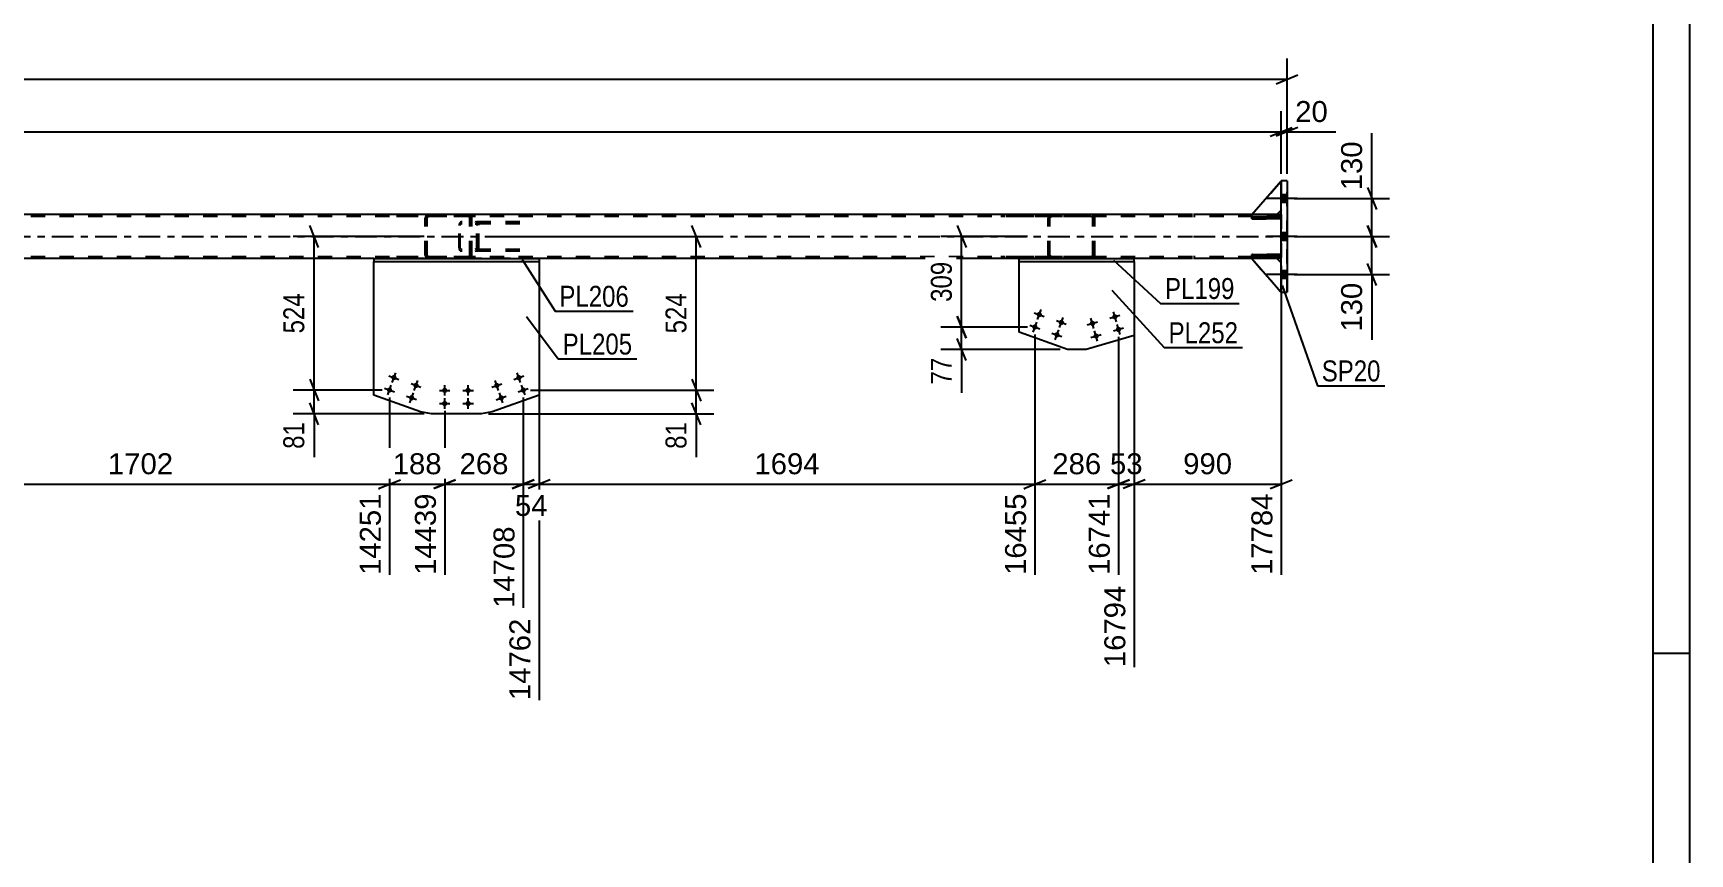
# Model space of a CAD drawing. Header units: millimetres. Extents: x -54 to 787, y -402 to 192.
# Drawn here: x 560.8 to 787.2, y -280.5 to -168.3 of the extents above; entities that cross this region are included whole.
import ezdxf

# ---------------------------------------------------------------- set-up
doc = ezdxf.new("R2010")
doc.units = ezdxf.units.MM
doc.linetypes.add('DXK_LINE_DOT2', pattern=[3.9198, 1.9599, -1.9599])
doc.linetypes.add('DXK_LINE_DOT3', pattern=[5.9187, 2.979, -0.9799, 0.9799, -0.9799])
doc.styles.add('Arial', font='ARIAL.TTF', dxfattribs={"height": 0.2})
doc.styles.add('Arial Narrow', font='ARIALN.TTF', dxfattribs={"height": 0.2})

# ---------------------------------------------------------------- blocks, each defined once
blk = doc.blocks.new('Unknown-122573057-1115')
at = {"color": 5, "linetype": 'Continuous'}
for p, q in [((787.22, -402.11), (787.22, 191.89)), ((782.22, -397.11), (782.22, 186.89)), ((787.22, -253.11), (782.22, -253.11))]:
    blk.add_line(p, q, dxfattribs=at)
blk = doc.blocks.new('Part-122573057-5181 - 5004')
at = {"color": 7, "linetype": 'DXK_LINE_DOT2'}
for p, q in [((705.4, -193.15), (693.04, -193.15)), ((705.4, -193.39), (693.04, -193.39)), ((699.56, -193.44), (699.52, -193.63)), ((699.52, -198.67), (699.52, -193.63)), ((699.78, -193.63), (699.8, -193.54)), ((699.78, -198.67), (699.78, -193.63)), ((699.8, -193.54), (699.85, -193.46)), ((700.03, -193.15), (699.84, -193.18)), ((699.85, -193.46), (699.94, -193.41)), ((699.94, -193.41), (700.03, -193.39)), ((705.59, -193.18), (705.4, -193.15)), ((705.4, -193.39), (705.5, -193.41)), ((705.5, -193.41), (705.58, -193.46)), ((705.58, -193.46), (705.63, -193.54)), ((705.63, -193.54), (705.65, -193.63)), ((705.65, -198.67), (705.65, -193.63)), ((705.91, -193.63), (705.87, -193.44)), ((705.91, -198.67), (705.91, -193.63)), ((705.4, -198.91), (693.04, -198.91)), ((705.4, -199.15), (693.04, -199.15)), ((699.52, -198.67), (699.56, -198.85)), ((699.8, -198.76), (699.78, -198.67)), ((699.85, -198.84), (699.8, -198.76)), ((699.84, -199.11), (700.03, -199.15)), ((699.94, -198.89), (699.85, -198.84)), ((700.03, -198.91), (699.94, -198.89)), ((705.5, -198.89), (705.4, -198.91)), ((705.4, -199.15), (705.59, -199.11)), ((705.58, -198.84), (705.5, -198.89)), ((705.63, -198.76), (705.58, -198.84)), ((705.65, -198.67), (705.63, -198.76)), ((705.87, -198.85), (705.91, -198.67))]:
    blk.add_line(p, q, dxfattribs=at)
for centre, start, end in [((700.02, -193.65), 110.756, 155.6775), ((705.42, -193.65), 24.3225, 69.244), ((700.02, -198.65), 204.3225, 249.244), ((705.42, -198.65), 290.756, 335.6775)]:
    blk.add_arc(centre, 0.496, start, end, dxfattribs=at)
blk = doc.blocks.new('Part-122573057-5072 - 5004')
at = {"color": 2, "linetype": 'Continuous'}
for p, q in [((727.37, -193.71), (727.37, -193.39)), ((727.37, -193.39), (731.37, -193.39)), ((731.37, -193.71), (727.37, -193.71)), ((731.37, -193.71), (731.37, -193.39))]:
    blk.add_line(p, q, dxfattribs=at)
at = {"color": 7, "linetype": 'DXK_LINE_DOT2'}
for p, q in [((730.77, -193.71), (730.77, -193.39)), ((731.37, -193.39), (731.37, -193.71))]:
    blk.add_line(p, q, dxfattribs=at)
blk = doc.blocks.new('Bolt-122573057-5163 - 5004')
at = {"linetype": 'Continuous'}
for points in [[(626.86, -215.55, -1), (627.54, -215.31, -1)], [(623.85, -216.62, -1), (624.52, -216.38, -1)], [(627.46, -217.25, -1), (628.14, -217.01, -1)], [(624.45, -218.32, -1), (625.13, -218.08, -1)]]:
    blk.add_hatch(color=1, dxfattribs=at).paths.add_polyline_path(points)
at = {"color": 1, "linetype": 'Continuous'}
for p, q in [((627.44, -216.11), (626.96, -214.75)), ((623.51, -216.74), (624.86, -216.26)), ((624.43, -217.18), (623.94, -215.82)), ((626.52, -215.67), (627.88, -215.19)), ((627.12, -217.37), (628.48, -216.89)), ((628.04, -217.8), (627.56, -216.45)), ((624.11, -218.44), (625.46, -217.96)), ((625.03, -218.87), (624.55, -217.52))]:
    blk.add_line(p, q, dxfattribs=at)
blk = doc.blocks.new('Bolt-122573057-5083 - 5004')
at = {"linetype": 'Continuous'}
for points in [[(731.37, -190.43), (731.37, -191.47), (732.17, -191.47), (732.17, -190.43)], [(731.37, -190.43), (731.37, -191.47), (732.17, -191.47), (732.17, -190.43)], [(731.37, -190.43), (731.37, -191.47), (732.17, -191.47), (732.17, -190.43)], [(731.37, -195.63), (731.37, -196.67), (732.17, -196.67), (732.17, -195.63)], [(731.37, -195.63), (731.37, -196.67), (732.17, -196.67), (732.17, -195.63)], [(731.37, -200.83), (731.37, -201.87), (732.17, -201.87), (732.17, -200.83)], [(731.37, -200.83), (731.37, -201.87), (732.17, -201.87), (732.17, -200.83)], [(731.37, -200.83), (731.37, -201.87), (732.17, -201.87), (732.17, -200.83)]]:
    blk.add_hatch(color=1, dxfattribs=at).paths.add_polyline_path(points)
at = {"color": 1, "linetype": 'Continuous'}
for p, q in [((733.57, -190.95), (729.37, -190.95)), ((733.57, -190.95), (729.37, -190.95)), ((733.57, -190.95), (729.37, -190.95)), ((732.17, -190.43), (731.37, -190.43)), ((732.17, -190.43), (731.37, -190.43)), ((732.17, -190.43), (731.37, -190.43)), ((732.17, -191.47), (731.37, -191.47)), ((732.17, -191.47), (731.37, -191.47)), ((732.17, -191.47), (731.37, -191.47)), ((733.57, -196.15), (729.37, -196.15)), ((733.57, -196.15), (729.37, -196.15)), ((732.17, -195.63), (731.37, -195.63)), ((732.17, -195.63), (731.37, -195.63)), ((732.17, -196.67), (731.37, -196.67)), ((732.17, -196.67), (731.37, -196.67)), ((733.57, -201.35), (729.37, -201.35)), ((733.57, -201.35), (729.37, -201.35)), ((733.57, -201.35), (729.37, -201.35)), ((732.17, -200.83), (731.37, -200.83)), ((732.17, -200.83), (731.37, -200.83)), ((732.17, -200.83), (731.37, -200.83)), ((732.17, -201.87), (731.37, -201.87)), ((732.17, -201.87), (731.37, -201.87)), ((732.17, -201.87), (731.37, -201.87))]:
    blk.add_line(p, q, dxfattribs=at)
blk = doc.blocks.new('Part-122573057-5011 - 5004')
at = {"color": 7, "linetype": 'DXK_LINE_DOT2'}
for p, q in [((619.06, -194.44), (619.04, -194.63)), ((619.04, -197.67), (619.04, -194.63)), ((619.12, -194.29), (619.06, -194.44)), ((619.21, -194.18), (619.12, -194.29)), ((619.17, -194.63), (619.18, -194.54)), ((619.17, -197.67), (619.17, -194.63)), ((619.18, -194.54), (619.21, -194.46)), ((619.31, -194.15), (619.21, -194.18)), ((619.21, -194.46), (619.26, -194.41)), ((619.26, -194.41), (619.31, -194.39)), ((627.31, -194.15), (619.31, -194.15)), ((627.31, -194.39), (619.31, -194.39)), ((620.78, -194.39), (620.78, -194.15)), ((621.41, -194.18), (621.22, -194.15)), ((621.22, -194.39), (621.32, -194.41)), ((621.32, -194.41), (621.4, -194.46)), ((621.4, -194.46), (621.45, -194.54)), ((621.45, -194.54), (621.47, -194.63)), ((621.47, -197.67), (621.47, -194.63)), ((621.72, -194.63), (621.68, -194.44)), ((621.72, -197.67), (621.72, -194.63)), ((619.04, -197.67), (619.06, -197.85)), ((619.06, -197.85), (619.12, -198.01)), ((619.12, -198.01), (619.21, -198.11)), ((619.18, -197.76), (619.17, -197.67)), ((619.21, -197.84), (619.18, -197.76)), ((619.26, -197.89), (619.21, -197.84)), ((619.21, -198.11), (619.31, -198.15)), ((619.31, -197.91), (619.26, -197.89)), ((627.31, -197.91), (619.31, -197.91)), ((627.31, -198.15), (619.31, -198.15)), ((620.78, -198.15), (620.78, -197.91)), ((621.32, -197.89), (621.22, -197.91)), ((621.22, -198.15), (621.41, -198.11)), ((621.4, -197.84), (621.32, -197.89)), ((621.45, -197.76), (621.4, -197.84)), ((621.47, -197.67), (621.45, -197.76)), ((621.68, -197.85), (621.72, -197.67))]:
    blk.add_line(p, q, dxfattribs=at)
for centre, start, end in [((621.23, -194.64), 23.893, 68.8466), ((621.23, -197.65), 291.1534, 336.107)]:
    blk.add_arc(centre, 0.492, start, end, dxfattribs=at)
blk = doc.blocks.new('Part-122573057-5020 - 5004')
at = {"color": 7, "linetype": 'DXK_LINE_DOT2'}
for p, q in [((620.26, -193.15), (607.91, -193.15)), ((620.26, -193.39), (607.91, -193.39)), ((614.43, -193.44), (614.39, -193.63)), ((614.39, -198.67), (614.39, -193.63)), ((614.65, -193.63), (614.67, -193.54)), ((614.65, -198.67), (614.65, -193.63)), ((614.67, -193.54), (614.72, -193.46)), ((614.9, -193.15), (614.71, -193.18)), ((614.72, -193.46), (614.8, -193.41)), ((614.8, -193.41), (614.9, -193.39)), ((620.46, -193.18), (620.26, -193.15)), ((620.26, -193.39), (620.36, -193.41)), ((620.36, -193.41), (620.45, -193.46)), ((620.45, -193.46), (620.5, -193.54)), ((620.5, -193.54), (620.52, -193.63)), ((620.52, -198.67), (620.52, -193.63)), ((620.78, -193.63), (620.74, -193.44)), ((620.78, -198.67), (620.78, -193.63)), ((620.26, -198.91), (607.91, -198.91)), ((620.26, -199.15), (607.91, -199.15)), ((614.39, -198.67), (614.43, -198.85)), ((614.67, -198.76), (614.65, -198.67)), ((614.72, -198.84), (614.67, -198.76)), ((614.71, -199.11), (614.9, -199.15)), ((614.8, -198.89), (614.72, -198.84)), ((614.9, -198.91), (614.8, -198.89)), ((620.36, -198.89), (620.26, -198.91)), ((620.26, -199.15), (620.46, -199.11)), ((620.45, -198.84), (620.36, -198.89)), ((620.5, -198.76), (620.45, -198.84)), ((620.52, -198.67), (620.5, -198.76)), ((620.74, -198.85), (620.78, -198.67))]:
    blk.add_line(p, q, dxfattribs=at)
for centre, start, end in [((614.88, -193.65), 110.7583, 155.68), ((620.28, -193.65), 24.32, 69.2417), ((614.88, -198.65), 204.32, 249.2417), ((620.28, -198.65), 290.7583, 335.68)]:
    blk.add_arc(centre, 0.496, start, end, dxfattribs=at)
blk = doc.blocks.new('Part-122573057-5153 - 5004')
at = {"color": 7, "linetype": 'DXK_LINE_DOT2'}
for p, q in [((730.77, -199.15), (727.37, -199.15)), ((727.37, -199.15), (731.37, -203.75)), ((731.37, -199.75), (730.77, -199.15)), ((731.37, -203.75), (731.37, -199.75))]:
    blk.add_line(p, q, dxfattribs=at)
blk = doc.blocks.new('Part-122573057-5152 - 5004')
at = {"color": 2, "linetype": 'Continuous'}
for p, q in [((727.37, -193.15), (731.37, -188.55)), ((730.77, -193.15), (727.37, -193.15)), ((731.37, -192.55), (730.77, -193.15))]:
    blk.add_line(p, q, dxfattribs=at)
at = {"color": 7, "linetype": 'DXK_LINE_DOT2'}
blk.add_line((731.37, -188.55), (731.37, -192.55), dxfattribs=at)
blk = doc.blocks.new('Part-122573057-5069 - 5004')
at = {"color": 7, "linetype": 'DXK_LINE_DOT2'}
for p, q in [((731.37, -193.39), (727.37, -193.39)), ((727.37, -193.39), (727.37, -193.71)), ((727.37, -193.71), (731.37, -193.71)), ((730.77, -193.71), (730.77, -193.39)), ((731.37, -193.71), (731.37, -193.39)), ((731.37, -193.39), (731.37, -193.71))]:
    blk.add_line(p, q, dxfattribs=at)
blk = doc.blocks.new('Bolt-122573057-5088 - 5004')
at = {"linetype": 'Continuous'}
for points in [[(616.7, -217.17, -1), (617.42, -217.17, -1)], [(619.9, -217.17, -1), (620.62, -217.17, -1)], [(616.7, -218.97, -1), (617.42, -218.97, -1)], [(619.9, -218.97, -1), (620.62, -218.97, -1)]]:
    blk.add_hatch(color=1, dxfattribs=at).paths.add_polyline_path(points)
at = {"color": 1, "linetype": 'Continuous'}
for p, q in [((616.34, -217.17), (617.78, -217.17)), ((617.06, -217.89), (617.06, -216.45)), ((619.54, -217.17), (620.98, -217.17)), ((620.26, -217.89), (620.26, -216.45)), ((616.34, -218.97), (617.78, -218.97)), ((617.06, -219.69), (617.06, -218.25)), ((619.54, -218.97), (620.98, -218.97)), ((620.26, -219.69), (620.26, -218.25))]:
    blk.add_line(p, q, dxfattribs=at)
blk = doc.blocks.new('Part-122573057-5133 - 5004')
at = {"color": 2, "linetype": 'Continuous'}
for p, q in [((731.37, -188.55), (731.37, -188.55)), ((731.37, -203.75), (731.37, -188.55)), ((732.17, -188.55), (731.37, -188.55)), ((732.17, -188.55), (732.17, -188.55)), ((732.17, -188.55), (732.17, -203.75)), ((731.37, -203.75), (731.37, -203.75)), ((731.37, -203.75), (732.17, -203.75)), ((732.17, -203.75), (732.17, -203.75))]:
    blk.add_line(p, q, dxfattribs=at)
at = {"color": 7, "linetype": 'DXK_LINE_DOT2'}
for p, q in [((731.37, -203.75), (731.37, -188.55)), ((732.17, -203.75), (732.17, -188.55))]:
    blk.add_line(p, q, dxfattribs=at)
blk = doc.blocks.new('Part-122573057-5193 - 5004')
at = {"color": 2, "linetype": 'Continuous'}
for p, q in [((719.27, -193.15), (54.37, -193.15)), ((727.37, -193.15), (719.37, -193.15)), ((731.37, -193.15), (730.77, -193.15)), ((607.36, -199.15), (541.46, -199.15)), ((695.55, -199.15), (629.97, -199.15)), ((719.27, -199.15), (711.27, -199.15)), ((727.37, -199.15), (719.37, -199.15)), ((731.37, -199.15), (730.77, -199.15))]:
    blk.add_line(p, q, dxfattribs=at)
at = {"color": 7, "linetype": 'DXK_LINE_DOT2'}
for p, q in [((719.27, -193.39), (54.37, -193.39)), ((731.37, -193.39), (719.37, -193.39)), ((730.77, -193.15), (727.37, -193.15)), ((731.37, -193.15), (731.37, -199.15)), ((731.37, -199.15), (731.37, -193.15)), ((731.37, -193.39), (731.37, -193.39)), ((719.27, -198.91), (54.37, -198.91)), ((629.97, -199.15), (607.36, -199.15)), ((711.27, -199.15), (695.55, -199.15)), ((731.37, -198.91), (719.37, -198.91)), ((730.77, -199.15), (727.37, -199.15)), ((731.37, -198.91), (731.37, -198.91)), ((731.37, -199.15), (731.37, -199.15))]:
    blk.add_line(p, q, dxfattribs=at)
at = {"color": 7, "linetype": 'DXK_LINE_DOT3'}
for p, q in [((54.37, -196.15), (719.27, -196.15)), ((719.37, -196.15), (731.37, -196.15))]:
    blk.add_line(p, q, dxfattribs=at)
blk = doc.blocks.new('Part-122573057-5142 - 5004')
at = {"color": 2, "linetype": 'Continuous'}
for p, q in [((607.36, -199.15), (607.36, -199.55)), ((607.36, -199.15), (629.97, -199.15)), ((629.97, -199.15), (629.97, -199.55)), ((607.36, -199.55), (629.97, -199.55))]:
    blk.add_line(p, q, dxfattribs=at)
blk = doc.blocks.new('Part-122573057-5151 - 5004')
at = {"color": 7, "linetype": 'DXK_LINE_DOT2'}
for p, q in [((727.37, -193.15), (731.37, -188.55)), ((731.37, -188.55), (731.37, -192.55)), ((730.77, -193.15), (727.37, -193.15)), ((731.37, -192.55), (730.77, -193.15))]:
    blk.add_line(p, q, dxfattribs=at)
blk = doc.blocks.new('Part-122573057-5154 - 5004')
at = {"color": 2, "linetype": 'Continuous'}
for p, q in [((730.77, -199.15), (727.37, -199.15)), ((727.37, -199.15), (731.37, -203.75)), ((731.37, -199.75), (730.77, -199.15))]:
    blk.add_line(p, q, dxfattribs=at)
at = {"color": 7, "linetype": 'DXK_LINE_DOT2'}
blk.add_line((731.37, -203.75), (731.37, -199.75), dxfattribs=at)
blk = doc.blocks.new('Part-122573057-5174 - 5004')
at = {"color": 7, "linetype": 'DXK_LINE_DOT2'}
for p, q in [((731.37, -198.59), (727.37, -198.59)), ((727.37, -198.59), (727.37, -198.91)), ((727.37, -198.91), (731.37, -198.91)), ((730.77, -198.91), (730.77, -198.59)), ((731.37, -198.91), (731.37, -198.59)), ((731.37, -198.59), (731.37, -198.91))]:
    blk.add_line(p, q, dxfattribs=at)
blk = doc.blocks.new('Bolt-122573057-5206 - 5004')
at = {"linetype": 'Continuous'}
for points in [[(697.38, -208.39, -1), (698.05, -208.63, -1)], [(697.98, -206.69, -1), (698.66, -206.93, -1)], [(700.99, -207.76, -1), (701.67, -208, -1)], [(700.39, -209.46, -1), (701.07, -209.7, -1)]]:
    blk.add_hatch(color=1, dxfattribs=at).paths.add_polyline_path(points)
at = {"color": 1, "linetype": 'Continuous'}
for p, q in [((697.04, -208.27), (698.39, -208.75)), ((697.47, -209.19), (697.96, -207.83)), ((697.64, -206.57), (698.99, -207.05)), ((698.08, -207.49), (698.56, -206.13)), ((700.65, -207.64), (702.01, -208.12)), ((701.09, -208.56), (701.57, -207.2)), ((700.05, -209.34), (701.41, -209.82)), ((700.49, -210.26), (700.97, -208.9))]:
    blk.add_line(p, q, dxfattribs=at)
blk = doc.blocks.new('Part-122573057-5207 - 5004')
at = {"color": 2, "linetype": 'Continuous'}
for p, q in [((727.37, -198.91), (727.37, -198.59)), ((727.37, -198.59), (731.37, -198.59)), ((731.37, -198.91), (727.37, -198.91)), ((731.37, -198.91), (731.37, -198.59))]:
    blk.add_line(p, q, dxfattribs=at)
at = {"color": 7, "linetype": 'DXK_LINE_DOT2'}
for p, q in [((730.77, -198.91), (730.77, -198.59)), ((731.37, -198.59), (731.37, -198.91))]:
    blk.add_line(p, q, dxfattribs=at)
blk = doc.blocks.new('Part-122573057-5268 - 5004')
at = {"color": 2, "linetype": 'Continuous'}
for p, q in [((607.36, -217.84), (607.36, -199.55)), ((629.97, -199.55), (629.97, -217.84)), ((613.77, -220.11), (607.36, -217.84)), ((629.97, -217.84), (623.56, -220.12)), ((615.26, -220.37), (613.77, -220.11)), ((622.06, -220.37), (615.26, -220.37)), ((623.56, -220.12), (622.06, -220.37))]:
    blk.add_line(p, q, dxfattribs=at)
at = {"color": 7, "linetype": 'DXK_LINE_DOT2'}
blk.add_line((607.36, -199.55), (629.97, -199.55), dxfattribs=at)
blk = doc.blocks.new('Part-122573057-5289 - 5004')
at = {"color": 2, "linetype": 'Continuous'}
for p, q in [((695.55, -209.23), (695.55, -199.55)), ((711.27, -199.55), (711.27, -209.69)), ((702.19, -211.58), (695.55, -209.23)), ((711.27, -209.69), (704.73, -211.58)), ((704.73, -211.58), (702.19, -211.58))]:
    blk.add_line(p, q, dxfattribs=at)
at = {"color": 7, "linetype": 'DXK_LINE_DOT2'}
blk.add_line((695.55, -199.55), (711.27, -199.55), dxfattribs=at)
blk = doc.blocks.new('Part-122573057-5294 - 5004')
at = {"color": 2, "linetype": 'Continuous'}
for p, q in [((695.55, -199.55), (695.55, -199.15)), ((695.55, -199.15), (711.27, -199.15)), ((711.27, -199.55), (711.27, -199.15)), ((695.55, -199.55), (711.27, -199.55))]:
    blk.add_line(p, q, dxfattribs=at)
blk = doc.blocks.new('Bolt-122573057-5295 - 5004')
at = {"linetype": 'Continuous'}
for points in [[(609.79, -215.3, -1), (610.47, -215.54, -1)], [(609.19, -217, -1), (609.86, -217.24, -1)], [(612.8, -216.37, -1), (613.48, -216.61, -1)], [(612.2, -218.07, -1), (612.88, -218.31, -1)]]:
    blk.add_hatch(color=1, dxfattribs=at).paths.add_polyline_path(points)
at = {"color": 1, "linetype": 'Continuous'}
for p, q in [((609.89, -216.1), (610.37, -214.75)), ((608.85, -216.88), (610.2, -217.36)), ((609.28, -217.8), (609.77, -216.44)), ((609.45, -215.18), (610.81, -215.67)), ((612.46, -216.25), (613.82, -216.74)), ((612.9, -217.17), (613.38, -215.82)), ((611.86, -217.95), (613.22, -218.43)), ((612.3, -218.87), (612.78, -217.51))]:
    blk.add_line(p, q, dxfattribs=at)
blk = doc.blocks.new('Bolt-122573057-5296 - 5004')
at = {"linetype": 'Continuous'}
for points in [[(705.23, -208.11, -1), (705.92, -207.91, -1)], [(708.3, -207.22, -1), (708.99, -207.01, -1)], [(705.73, -209.84, -1), (706.42, -209.64, -1)], [(708.8, -208.94, -1), (709.49, -208.74, -1)]]:
    blk.add_hatch(color=1, dxfattribs=at).paths.add_polyline_path(points)
at = {"color": 1, "linetype": 'Continuous'}
for p, q in [((704.88, -208.21), (706.26, -207.81)), ((705.77, -208.7), (705.37, -207.32)), ((707.95, -207.32), (709.34, -206.91)), ((708.85, -207.81), (708.44, -206.42)), ((709.35, -209.54), (708.95, -208.15)), ((705.38, -209.94), (706.76, -209.53)), ((706.27, -210.43), (705.87, -209.04)), ((708.46, -209.04), (709.84, -208.64))]:
    blk.add_line(p, q, dxfattribs=at)
blk = doc.blocks.new('StraightDimension-122573057-10678 - 5004')
at = {"color": 7, "linetype": 'Continuous'}
for p, q in [((687.11, -207.01), (688.31, -210.01)), ((696.71, -208.51), (684.86, -208.51)), ((688.31, -213.08), (687.11, -210.08)), ((687.71, -211.58), (687.71, -208.51)), ((701.19, -211.58), (684.86, -211.58))]:
    blk.add_line(p, q, dxfattribs=at)
at = {"color": 0}
blk.add_wipeout([(686.96, -212.11), (682.76, -212.11), (682.76, -216.96), (686.96, -216.96)], dxfattribs=at)
at = {"color": 7, "linetype": 'Continuous'}
blk.add_line((687.71, -211.58), (687.71, -217.49), dxfattribs=at)
blk.add_line((687.71, -211.58), (687.71, -217.49), dxfattribs=at)
at = {"color": 3, "style": 'Arial Narrow'}
blk.add_text('77', height=2.863, rotation=90.0002, dxfattribs=at).set_placement((686.36, -216.36))
blk = doc.blocks.new('StraightDimension-122573057-5547 - 5004')
at = {"color": 7, "linetype": 'Continuous'}
for p, q in [((711.27, -200.55), (711.27, -255)), ((709.15, -209.84), (709.15, -242.4)), ((707.65, -230.58), (710.65, -229.38)), ((709.15, -229.98), (711.27, -229.98)), ((712.77, -229.38), (709.77, -230.58))]:
    blk.add_line(p, q, dxfattribs=at)
at = {"color": 0}
blk.add_wipeout([(713.03, -229.23), (713.03, -225.03), (707.38, -225.03), (707.38, -229.23)], dxfattribs=at)
at = {"color": 0, "linetype": 'Continuous'}
blk.add_wipeout([(710.67, -243.28), (706.47, -243.28), (706.47, -255.6), (710.67, -255.6)], dxfattribs=at)
at = {"color": 3, "style": 'Arial'}
blk.add_text('53', height=2.865, dxfattribs=at).set_placement((707.98, -228.63))
at = {"color": 3, "linetype": 'Continuous', "style": 'Arial'}
blk.add_text('16794', height=2.865, rotation=90.0002, dxfattribs=at).set_placement((710.07, -255))
blk = doc.blocks.new('StraightDimension-122573057-5563 - 5004')
at = {"color": 7, "linetype": 'Continuous'}
for p, q in [((629.97, -200.55), (629.97, -259.5)), ((697.71, -209.51), (697.71, -242.4)), ((631.47, -229.38), (628.47, -230.58)), ((629.97, -229.98), (697.71, -229.98)), ((696.21, -230.58), (699.21, -229.38))]:
    blk.add_line(p, q, dxfattribs=at)
at = {"color": 0}
blk.add_wipeout([(668.89, -229.23), (668.89, -225.03), (658.79, -225.03), (658.79, -229.23)], dxfattribs=at)
at = {"color": 0, "linetype": 'Continuous'}
blk.add_wipeout([(697.11, -230.68), (692.91, -230.68), (692.91, -243), (697.11, -243)], dxfattribs=at)
at = {"color": 3, "style": 'Arial'}
blk.add_text('1694', height=2.865, dxfattribs=at).set_placement((659.39, -228.63))
at = {"color": 3, "linetype": 'Continuous', "style": 'Arial'}
blk.add_text('16455', height=2.865, rotation=90.0002, dxfattribs=at).set_placement((696.51, -242.4))
blk = doc.blocks.new('StraightDimension-122573057-5595 - 5004')
at = {"color": 7, "linetype": 'Continuous'}
for p, q in [((541.46, -200.55), (541.46, -255)), ((609.53, -218.12), (609.53, -242.4)), ((542.96, -229.38), (539.96, -230.58)), ((541.46, -229.98), (609.53, -229.98)), ((608.03, -230.58), (611.03, -229.38))]:
    blk.add_line(p, q, dxfattribs=at)
at = {"color": 0}
blk.add_wipeout([(580.54, -229.23), (580.54, -225.03), (570.44, -225.03), (570.44, -229.23)], dxfattribs=at)
at = {"color": 0, "linetype": 'Continuous'}
blk.add_wipeout([(608.93, -230.68), (604.73, -230.68), (604.73, -243), (608.93, -243)], dxfattribs=at)
at = {"color": 3, "style": 'Arial'}
blk.add_text('1702', height=2.865, dxfattribs=at).set_placement((571.04, -228.63))
at = {"color": 3, "linetype": 'Continuous', "style": 'Arial'}
blk.add_text('14251', height=2.865, rotation=90.0002, dxfattribs=at).set_placement((608.33, -242.4))
blk = doc.blocks.new('StraightDimension-122573057-5333 - 5004')
at = {"color": 7, "linetype": 'Continuous'}
for p, q in [((652.05, -197.65), (650.85, -194.65)), ((623.05, -196.15), (653.85, -196.15)), ((651.45, -217.13), (651.45, -196.15)), ((628.8, -217.13), (653.85, -217.13)), ((650.85, -215.63), (652.05, -218.63))]:
    blk.add_line(p, q, dxfattribs=at)
at = {"color": 0}
blk.add_wipeout([(650.7, -203.29), (646.5, -203.29), (646.5, -209.98), (650.7, -209.98)], dxfattribs=at)
at = {"color": 3, "style": 'Arial Narrow'}
blk.add_text('524', height=2.863, rotation=90.0002, dxfattribs=at).set_placement((650.1, -209.38))
blk = doc.blocks.new('StraightDimension-122573057-5349 - 5004')
at = {"color": 7, "linetype": 'Continuous'}
for p, q in [((628.8, -217.13), (653.85, -217.13)), ((650.85, -215.63), (652.05, -218.63)), ((651.45, -220.37), (651.45, -217.13)), ((652.05, -221.87), (650.85, -218.87)), ((623.06, -220.37), (653.85, -220.37))]:
    blk.add_line(p, q, dxfattribs=at)
at = {"color": 0}
blk.add_wipeout([(650.7, -220.9), (646.5, -220.9), (646.5, -225.76), (650.7, -225.76)], dxfattribs=at)
at = {"color": 7, "linetype": 'Continuous'}
blk.add_line((651.45, -220.37), (651.45, -226.28), dxfattribs=at)
blk.add_line((651.45, -220.37), (651.45, -226.28), dxfattribs=at)
at = {"color": 3, "style": 'Arial Narrow'}
blk.add_text('81', height=2.863, rotation=90.0002, dxfattribs=at).set_placement((650.1, -225.16))
blk = doc.blocks.new('StraightDimension-122573057-5360 - 5004')
at = {"color": 7, "linetype": 'Continuous'}
for p, q in [((599.82, -197.65), (598.62, -194.65)), ((614.25, -196.15), (596.37, -196.15)), ((599.22, -217.12), (599.22, -196.15)), ((608.53, -217.12), (596.37, -217.12)), ((598.62, -215.62), (599.82, -218.62))]:
    blk.add_line(p, q, dxfattribs=at)
at = {"color": 0}
blk.add_wipeout([(598.47, -203.29), (594.27, -203.29), (594.27, -209.98), (598.47, -209.98)], dxfattribs=at)
at = {"color": 3, "style": 'Arial Narrow'}
blk.add_text('524', height=2.863, rotation=90.0002, dxfattribs=at).set_placement((597.87, -209.38))
blk = doc.blocks.new('StraightDimension-122573057-5377 - 5004')
at = {"color": 7, "linetype": 'Continuous'}
for p, q in [((608.53, -217.12), (596.37, -217.12)), ((598.62, -215.62), (599.82, -218.62)), ((599.22, -220.37), (599.22, -217.12)), ((599.82, -221.87), (598.62, -218.87)), ((614.26, -220.37), (596.37, -220.37))]:
    blk.add_line(p, q, dxfattribs=at)
at = {"color": 0}
blk.add_wipeout([(598.47, -220.9), (594.27, -220.9), (594.27, -225.76), (598.47, -225.76)], dxfattribs=at)
at = {"color": 7, "linetype": 'Continuous'}
blk.add_line((599.22, -220.37), (599.22, -226.28), dxfattribs=at)
blk.add_line((599.22, -220.37), (599.22, -226.28), dxfattribs=at)
at = {"color": 3, "style": 'Arial Narrow'}
blk.add_text('81', height=2.863, rotation=90.0002, dxfattribs=at).set_placement((597.87, -225.16))
blk = doc.blocks.new('StraightDimension-122573057-5460 - 5004')
at = {"color": 7, "linetype": 'Continuous'}
for p, q in [((743.18, -194.65), (744.38, -197.65)), ((733.17, -196.15), (746.18, -196.15)), ((743.78, -201.35), (743.78, -196.15)), ((733.17, -201.35), (746.18, -201.35)), ((744.38, -202.85), (743.18, -199.85))]:
    blk.add_line(p, q, dxfattribs=at)
at = {"color": 0}
blk.add_wipeout([(743.03, -201.87), (738.83, -201.87), (738.83, -209.74), (743.03, -209.74)], dxfattribs=at)
at = {"color": 7, "linetype": 'Continuous'}
blk.add_line((743.78, -201.35), (743.78, -210.27), dxfattribs=at)
blk.add_line((743.78, -201.35), (743.78, -210.27), dxfattribs=at)
at = {"color": 3, "style": 'Arial'}
blk.add_text('130', height=2.865, rotation=90.0002, dxfattribs=at).set_placement((742.43, -209.14))
blk = doc.blocks.new('StraightDimension-122573057-5468 - 5004')
at = {"color": 7, "linetype": 'Continuous'}
for p, q in [((743.18, -189.45), (744.38, -192.45)), ((733.17, -190.95), (746.18, -190.95)), ((743.78, -196.15), (743.78, -190.95)), ((744.38, -197.65), (743.18, -194.65)), ((733.17, -196.15), (746.18, -196.15))]:
    blk.add_line(p, q, dxfattribs=at)
at = {"color": 0}
blk.add_wipeout([(743.03, -182.55), (738.83, -182.55), (738.83, -190.42), (743.03, -190.42)], dxfattribs=at)
at = {"color": 7, "linetype": 'Continuous'}
blk.add_line((743.78, -190.95), (743.78, -182.03), dxfattribs=at)
blk.add_line((743.78, -190.95), (743.78, -182.03), dxfattribs=at)
at = {"color": 3, "style": 'Arial'}
blk.add_text('130', height=2.865, rotation=90.0002, dxfattribs=at).set_placement((742.43, -189.82))
blk = doc.blocks.new('StraightDimension-122573057-5541 - 5004')
at = {"color": 7, "linetype": 'Continuous'}
for p, q in [((711.27, -200.55), (711.27, -255)), ((731.37, -200.15), (731.37, -242.4)), ((712.77, -229.38), (709.77, -230.58)), ((711.27, -229.98), (731.37, -229.98)), ((729.87, -230.58), (732.87, -229.38))]:
    blk.add_line(p, q, dxfattribs=at)
at = {"color": 0}
blk.add_wipeout([(725.25, -229.23), (725.25, -225.03), (717.38, -225.03), (717.38, -229.23)], dxfattribs=at)
at = {"color": 0, "linetype": 'Continuous'}
blk.add_wipeout([(730.77, -230.68), (726.57, -230.68), (726.57, -243), (730.77, -243)], dxfattribs=at)
at = {"color": 3, "style": 'Arial'}
blk.add_text('990', height=2.865, dxfattribs=at).set_placement((717.98, -228.63))
at = {"color": 3, "linetype": 'Continuous', "style": 'Arial'}
blk.add_text('17784', height=2.865, rotation=90.0002, dxfattribs=at).set_placement((730.17, -242.4))
blk = doc.blocks.new('StraightDimension-122573057-5554 - 5004')
at = {"color": 7, "linetype": 'Continuous'}
for p, q in [((697.71, -209.51), (697.71, -242.4)), ((709.15, -209.84), (709.15, -242.4)), ((696.21, -230.58), (699.21, -229.38)), ((697.71, -229.98), (709.15, -229.98)), ((710.65, -229.38), (707.65, -230.58))]:
    blk.add_line(p, q, dxfattribs=at)
at = {"color": 0}
blk.add_wipeout([(707.37, -229.23), (707.37, -225.03), (699.5, -225.03), (699.5, -229.23)], dxfattribs=at)
at = {"color": 0, "linetype": 'Continuous'}
blk.add_wipeout([(708.55, -230.68), (704.35, -230.68), (704.35, -243), (708.55, -243)], dxfattribs=at)
at = {"color": 3, "style": 'Arial'}
blk.add_text('286', height=2.865, dxfattribs=at).set_placement((700.1, -228.63))
at = {"color": 3, "linetype": 'Continuous', "style": 'Arial'}
blk.add_text('16741', height=2.865, rotation=90.0002, dxfattribs=at).set_placement((707.95, -242.4))
blk = doc.blocks.new('StraightDimension-122573057-5570 - 5004')
at = {"color": 7, "linetype": 'Continuous'}
for p, q in [((629.97, -200.55), (629.97, -259.5)), ((627.8, -218.13), (627.8, -246.9)), ((626.3, -230.58), (629.3, -229.38)), ((627.8, -229.98), (629.97, -229.98)), ((631.47, -229.38), (628.47, -230.58))]:
    blk.add_line(p, q, dxfattribs=at)
at = {"color": 0}
blk.add_wipeout([(631.71, -234.93), (631.71, -230.73), (626.06, -230.73), (626.06, -234.93)], dxfattribs=at)
at = {"color": 0, "linetype": 'Continuous'}
blk.add_wipeout([(629.37, -247.78), (625.17, -247.78), (625.17, -260.1), (629.37, -260.1)], dxfattribs=at)
at = {"color": 3, "style": 'Arial'}
blk.add_text('54', height=2.865, dxfattribs=at).set_placement((626.66, -234.33))
at = {"color": 3, "linetype": 'Continuous', "style": 'Arial'}
blk.add_text('14762', height=2.865, rotation=90.0002, dxfattribs=at).set_placement((628.77, -259.5))
blk = doc.blocks.new('StraightDimension-122573057-5577 - 5004')
at = {"color": 7, "linetype": 'Continuous'}
for p, q in [((627.8, -218.13), (627.8, -246.9)), ((617.06, -219.97), (617.06, -242.4)), ((615.56, -230.58), (618.56, -229.38)), ((617.06, -229.98), (627.8, -229.98)), ((629.3, -229.38), (626.3, -230.58))]:
    blk.add_line(p, q, dxfattribs=at)
at = {"color": 0}
blk.add_wipeout([(626.37, -229.23), (626.37, -225.03), (618.5, -225.03), (618.5, -229.23)], dxfattribs=at)
at = {"color": 0, "linetype": 'Continuous'}
blk.add_wipeout([(627.2, -235.18), (623, -235.18), (623, -247.5), (627.2, -247.5)], dxfattribs=at)
at = {"color": 3, "style": 'Arial'}
blk.add_text('268', height=2.865, dxfattribs=at).set_placement((619.1, -228.63))
at = {"color": 3, "linetype": 'Continuous', "style": 'Arial'}
blk.add_text('14708', height=2.865, rotation=90.0002, dxfattribs=at).set_placement((626.6, -246.9))
blk = doc.blocks.new('StraightDimension-122573057-5586 - 5004')
at = {"color": 7, "linetype": 'Continuous'}
for p, q in [((609.53, -218.12), (609.53, -242.4)), ((617.06, -219.97), (617.06, -242.4)), ((608.03, -230.58), (611.03, -229.38)), ((609.53, -229.98), (617.06, -229.98)), ((618.56, -229.38), (615.56, -230.58))]:
    blk.add_line(p, q, dxfattribs=at)
at = {"color": 0}
blk.add_wipeout([(617.23, -229.23), (617.23, -225.03), (609.36, -225.03), (609.36, -229.23)], dxfattribs=at)
at = {"color": 0, "linetype": 'Continuous'}
blk.add_wipeout([(616.46, -230.68), (612.26, -230.68), (612.26, -243), (616.46, -243)], dxfattribs=at)
at = {"color": 3, "style": 'Arial'}
blk.add_text('188', height=2.865, dxfattribs=at).set_placement((609.96, -228.63))
at = {"color": 3, "linetype": 'Continuous', "style": 'Arial'}
blk.add_text('14439', height=2.865, rotation=90.0002, dxfattribs=at).set_placement((615.86, -242.4))
blk = doc.blocks.new('StraightDimension-122573057-5857 - 5004')
at = {"color": 7, "linetype": 'Continuous'}
for p, q in [((732.17, -187.55), (732.17, -171.8)), ((730.67, -175.25), (733.67, -174.05)), ((41.47, -174.65), (732.17, -174.65))]:
    blk.add_line(p, q, dxfattribs=at)
blk = doc.blocks.new('StraightDimension-122573057-5868 - 5004')
at = {"color": 7, "linetype": 'Continuous'}
for p, q in [((731.37, -187.55), (731.37, -178.99)), ((732.17, -187.55), (732.17, -178.99)), ((729.87, -182.44), (732.87, -181.24)), ((733.67, -181.24), (730.67, -182.44)), ((731.37, -181.84), (732.17, -181.84))]:
    blk.add_line(p, q, dxfattribs=at)
at = {"color": 0}
blk.add_wipeout([(738.34, -181.09), (738.34, -176.89), (732.69, -176.89), (732.69, -181.09)], dxfattribs=at)
at = {"color": 7, "linetype": 'Continuous'}
blk.add_line((732.17, -181.84), (738.86, -181.84), dxfattribs=at)
blk.add_line((732.17, -181.84), (738.86, -181.84), dxfattribs=at)
at = {"color": 3, "style": 'Arial'}
blk.add_text('20', height=2.865, dxfattribs=at).set_placement((733.29, -180.49))
blk = doc.blocks.new('StraightDimension-122573057-5884 - 5004')
at = {"color": 7, "linetype": 'Continuous'}
for p, q in [((731.37, -187.55), (731.37, -178.99)), ((42.27, -181.84), (731.37, -181.84)), ((729.87, -182.44), (732.87, -181.24))]:
    blk.add_line(p, q, dxfattribs=at)
blk = doc.blocks.new('StraightDimension-122573057-10677 - 5004')
at = {"color": 7, "linetype": 'Continuous'}
for p, q in [((687.11, -194.65), (688.31, -197.65)), ((696.71, -196.15), (684.86, -196.15)), ((687.71, -208.51), (687.71, -196.15)), ((688.31, -210.01), (687.11, -207.01)), ((696.71, -208.51), (684.86, -208.51))]:
    blk.add_line(p, q, dxfattribs=at)
at = {"color": 0}
blk.add_wipeout([(686.96, -198.99), (682.76, -198.99), (682.76, -205.67), (686.96, -205.67)], dxfattribs=at)
at = {"color": 3, "style": 'Arial Narrow'}
blk.add_text('309', height=2.863, rotation=90.0002, dxfattribs=at).set_placement((686.36, -205.07))
blk = doc.blocks.new('Mark-122573057-5129 - 5004')
at = {"color": 0}
blk.add_wipeout([(744.96, -215.94), (744.96, -212.94), (736.92, -212.94), (736.92, -215.94)], dxfattribs=at)
blk.add_wipeout([(744.96, -215.94), (744.96, -212.94), (736.92, -212.94), (736.92, -215.94)], dxfattribs=at)
at = {"color": 30, "linetype": 'Continuous'}
for p, q in [((731.51, -202.84), (736.32, -216.54)), ((736.32, -216.54), (745.56, -216.54))]:
    blk.add_line(p, q, dxfattribs=at)
at = {"color": 3, "style": 'Arial Narrow'}
blk.add_text('SP20', height=2.863, dxfattribs=at).set_placement((736.92, -215.94))
blk = doc.blocks.new('Mark-122573057-5138 - 5004')
at = {"color": 0}
blk.add_wipeout([(642.24, -205.74), (642.24, -202.74), (632.74, -202.74), (632.74, -205.74)], dxfattribs=at)
blk.add_wipeout([(642.24, -205.74), (642.24, -202.74), (632.74, -202.74), (632.74, -205.74)], dxfattribs=at)
at = {"color": 30, "linetype": 'Continuous'}
for p, q in [((627.67, -199.26), (632.14, -206.34)), ((632.14, -206.34), (642.84, -206.34))]:
    blk.add_line(p, q, dxfattribs=at)
at = {"color": 3, "style": 'Arial Narrow'}
blk.add_text('PL206', height=2.863, dxfattribs=at).set_placement((632.74, -205.74))
blk = doc.blocks.new('Mark-122573057-5264 - 5004')
at = {"color": 0}
blk.add_wipeout([(642.7, -212.27), (642.7, -209.27), (633.19, -209.27), (633.19, -212.27)], dxfattribs=at)
blk.add_wipeout([(642.7, -212.27), (642.7, -209.27), (633.19, -209.27), (633.19, -212.27)], dxfattribs=at)
at = {"color": 30, "linetype": 'Continuous'}
for p, q in [((628.22, -207.08), (632.59, -212.87)), ((632.59, -212.87), (643.3, -212.87))]:
    blk.add_line(p, q, dxfattribs=at)
at = {"color": 3, "style": 'Arial Narrow'}
blk.add_text('PL205', height=2.863, dxfattribs=at).set_placement((633.19, -212.27))
blk = doc.blocks.new('Mark-122573057-5285 - 5004')
at = {"color": 0}
blk.add_wipeout([(725.5, -210.72), (725.5, -207.72), (715.99, -207.72), (715.99, -210.72)], dxfattribs=at)
blk.add_wipeout([(725.5, -210.72), (725.5, -207.72), (715.99, -207.72), (715.99, -210.72)], dxfattribs=at)
at = {"color": 30, "linetype": 'Continuous'}
for p, q in [((708.23, -203.48), (715.39, -211.32)), ((715.39, -211.32), (726.1, -211.32))]:
    blk.add_line(p, q, dxfattribs=at)
at = {"color": 3, "style": 'Arial Narrow'}
blk.add_text('PL252', height=2.863, dxfattribs=at).set_placement((715.99, -210.72))
blk = doc.blocks.new('Mark-122573057-5290 - 5004')
at = {"color": 0}
blk.add_wipeout([(725.01, -204.68), (725.01, -201.68), (715.5, -201.68), (715.5, -204.68)], dxfattribs=at)
blk.add_wipeout([(725.01, -204.68), (725.01, -201.68), (715.5, -201.68), (715.5, -204.68)], dxfattribs=at)
at = {"color": 30, "linetype": 'Continuous'}
for p, q in [((708.46, -199.36), (714.9, -205.28)), ((714.9, -205.28), (725.61, -205.28))]:
    blk.add_line(p, q, dxfattribs=at)
at = {"color": 3, "style": 'Arial Narrow'}
blk.add_text('PL199', height=2.863, dxfattribs=at).set_placement((715.5, -204.68))

msp = doc.modelspace()

# ---------------------------------------------------------------- block references
for name in ['Unknown-122573057-1115', 'Part-122573057-5152 - 5004', 'Part-122573057-5151 - 5004', 'Part-122573057-5133 - 5004', 'Bolt-122573057-5083 - 5004', 'Part-122573057-5193 - 5004', 'Part-122573057-5020 - 5004', 'Part-122573057-5011 - 5004', 'Part-122573057-5181 - 5004', 'Part-122573057-5072 - 5004', 'Part-122573057-5069 - 5004', 'Part-122573057-5142 - 5004', 'Part-122573057-5294 - 5004', 'Part-122573057-5174 - 5004', 'Part-122573057-5207 - 5004', 'Part-122573057-5153 - 5004', 'Part-122573057-5154 - 5004', 'Part-122573057-5268 - 5004', 'Part-122573057-5289 - 5004', 'Bolt-122573057-5206 - 5004', 'Bolt-122573057-5296 - 5004', 'Bolt-122573057-5295 - 5004', 'Bolt-122573057-5163 - 5004', 'Bolt-122573057-5088 - 5004']:
    msp.add_blockref(name, (0, 0))

# ---------------------------------------------------------------- next in the draw order: block references
for name in ['StraightDimension-122573057-5460 - 5004', 'StraightDimension-122573057-5595 - 5004', 'StraightDimension-122573057-5547 - 5004', 'StraightDimension-122573057-10678 - 5004']:
    msp.add_blockref(name, (0, 0))

# ---------------------------------------------------------------- next in the draw order: block references
for name in ['StraightDimension-122573057-5468 - 5004', 'StraightDimension-122573057-5360 - 5004', 'StraightDimension-122573057-5563 - 5004', 'StraightDimension-122573057-5541 - 5004']:
    msp.add_blockref(name, (0, 0))

# ---------------------------------------------------------------- next in the draw order: block references
for name in ['StraightDimension-122573057-5857 - 5004', 'StraightDimension-122573057-5333 - 5004', 'Mark-122573057-5129 - 5004', 'StraightDimension-122573057-5554 - 5004', 'StraightDimension-122573057-5377 - 5004']:
    msp.add_blockref(name, (0, 0))

# ---------------------------------------------------------------- next in the draw order: block references
for name in ['StraightDimension-122573057-5868 - 5004', 'StraightDimension-122573057-10677 - 5004', 'Mark-122573057-5285 - 5004', 'StraightDimension-122573057-5349 - 5004']:
    msp.add_blockref(name, (0, 0))

# ---------------------------------------------------------------- next in the draw order: block references
for name in ['StraightDimension-122573057-5884 - 5004', 'StraightDimension-122573057-5570 - 5004', 'Mark-122573057-5290 - 5004']:
    msp.add_blockref(name, (0, 0))

# ---------------------------------------------------------------- next in the draw order: block references
for name in ['Mark-122573057-5138 - 5004', 'StraightDimension-122573057-5577 - 5004']:
    msp.add_blockref(name, (0, 0))

# ---------------------------------------------------------------- next in the draw order: block references
for name in ['Mark-122573057-5264 - 5004', 'StraightDimension-122573057-5586 - 5004']:
    msp.add_blockref(name, (0, 0))

doc.saveas('drawing.dxf')
